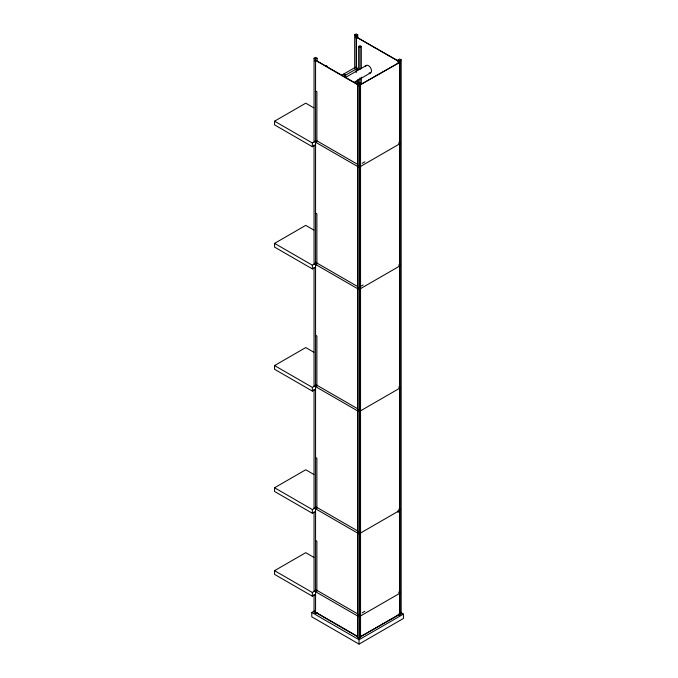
<?xml version="1.0" encoding="UTF-8"?>
<svg xmlns="http://www.w3.org/2000/svg" width="678" height="678" viewBox="0 0 678 678"><rect width="100%" height="100%" fill="white"/><g stroke="black" fill="none" stroke-linecap="round" stroke-linejoin="round"><path stroke-width="1.02" d="M314.058 141.787L314.058 58.232L315.567 57.359L317.084 58.232L317.084 60.342M354.687 68.622L354.687 34.773L356.196 33.9L357.704 34.773L357.704 37.943M314.058 58.232L315.567 59.105L317.084 58.232M354.687 34.773L356.196 35.646L357.704 34.773M358.654 69.749L358.654 46.443L359.976 45.68L361.298 46.443L361.298 68.69M358.654 46.443L359.976 47.214L361.298 46.443M341.89 75.105L355.628 67.173M343.78 76.199L357.518 68.266L357.518 70.359M345.416 77.521L366.34 65.435M315.109 145.117L312.355 146.711L274.565 124.888L274.565 121.184L305.744 103.183L313.838 107.853M354.238 82.301L370.62 72.843M398.147 63.037L398.147 59.867L399.656 58.994L401.173 59.867L401.173 614.099L399.656 614.971L398.147 614.099M360.543 83.318L359.026 82.453L357.518 83.318L359.026 84.191L360.543 83.318L360.543 637.557L359.026 638.43L357.518 637.557L357.518 79.767M398.147 59.867L399.656 60.74L401.173 59.867M359.933 84.979L399.944 62.215L399.944 614.26L359.026 637.557M359.026 85.504L399.944 62.215M274.565 121.184L312.355 142.999L315.109 141.414M362.171 163.347L364.883 161.779M359.501 167.051L400.13 143.592A0.932 0.542 60 0 0 400.139 142.533A0.932 0.542 60 0 0 399.223 141.956M315.109 267.318L312.355 268.903L274.565 247.08L274.565 243.377L305.744 225.376L313.838 230.045M274.565 243.377L312.355 265.191L315.109 263.606M361.272 286.057L363.077 285.014M359.501 289.243L400.13 265.784M315.109 389.511L312.355 391.096L274.565 369.273L274.565 365.569L305.744 347.568L313.838 352.238M274.565 365.569L312.355 387.384L315.109 385.799M359.501 411.436L400.13 387.977M315.109 511.704L312.355 513.288L274.565 491.465L274.565 487.762L305.744 469.761L313.838 474.43M274.565 487.762L312.355 509.576L315.109 507.991M315.109 594.614L312.355 596.208L274.565 574.385L274.565 570.673L305.744 552.672L313.838 557.35M359.501 533.628L400.13 510.17M274.565 570.673L312.355 592.496L315.109 590.911M400.715 612.522L403.435 614.099L403.435 618.463L359.026 644.1L311.787 616.827L311.787 612.463L314.507 610.895M314.058 594.479L314.058 612.463L315.567 613.336L317.084 612.463M362.171 612.836L364.883 611.276M359.501 616.548L400.13 593.089A0.932 0.542 60 0 0 400.139 592.03A0.932 0.542 60 0 0 399.223 591.453M359.933 637.032L399.944 613.937M311.787 612.463L359.026 639.735L403.435 614.099M398.13 60.842L356.196 36.951L398.757 61.528M356.255 67.537L357.518 68.266M343.721 74.046L345.611 75.139L345.611 77.597M325.771 65.427L327.093 66.19M315.855 60.249L357.501 84.292M315.567 60.41L357.221 84.462M315.634 90.996L316.889 91.725L316.889 141.905L315.634 141.185M316.033 140.338L357.687 164.381M315.101 141.956L358.56 167.051M315.634 213.189L316.889 213.917L316.889 264.106L315.634 263.378M316.033 262.53L357.687 286.574M315.101 264.149L358.56 289.243M315.634 335.381L316.889 336.11L316.889 386.299L315.634 385.57M316.033 384.723L357.687 408.766M315.101 386.341L358.56 411.436M315.634 457.574L316.889 458.303L316.889 508.492L315.634 507.763M316.033 506.915L357.687 530.959M315.101 508.534L358.56 533.628M315.634 540.493L316.889 541.222L316.889 591.402L315.634 590.674M316.033 589.835L357.687 613.878M315.101 591.453L358.56 616.548M315.855 612.293L357.501 636.345M315.567 612.463L357.221 636.506M399.656 60.74L399.656 614.971M398.147 510.441L398.147 512.56M361.298 77.165L361.298 83.521M359.976 47.214L359.976 69.453M359.976 77.928L359.976 83.225M359.315 85.665L359.315 637.718M359.026 84.191L359.026 638.43M359.026 639.735L359.026 644.1M358.654 79.284L358.654 83.521M356.475 37.849L356.475 68.52M356.196 35.646L356.196 72.665M356.196 81.123L356.196 83.241M315.855 262.242L315.855 265.412M315.567 59.105L315.567 613.336M314.058 144.956L314.058 264.479M314.058 267.649L314.058 386.113M314.058 389.291L314.058 508.805M314.058 511.983L314.058 591.309M312.355 142.999L312.355 146.711M312.355 265.191L312.355 268.903M312.355 387.384L312.355 391.096M312.355 509.576L312.355 513.288M312.355 592.496L312.355 596.208M365.527 66.69A4.28 2.466 60 0 1 368.696 65.783A4.28 2.466 60 0 1 371.493 70.631A4.28 2.466 60 0 1 369.12 72.919M356.798 36.29A0.932 0.542 -60 0 1 356.857 36.519M356.34 37.621A0.932 0.542 -60 0 1 355.543 37.443A0.932 0.542 -60 0 1 356.145 36.222M399.656 62.808A0.932 0.542 -60 0 1 398.995 62.452A0.932 0.542 -60 0 1 399.613 61.317M399.706 61.317A0.932 0.542 60 0 1 400.317 62.537A0.932 0.542 60 0 1 399.52 62.715M399.003 61.774A0.932 0.542 60 0 1 399.003 61.562M359.077 84.767A0.932 0.542 60 0 1 359.696 85.886A0.932 0.542 60 0 1 359.077 86.292M315.524 61.198A0.932 0.542 -60 0 1 314.906 60.791A0.932 0.542 -60 0 1 315.524 59.672M358.984 86.292A0.932 0.542 -60 0 1 358.365 85.886A0.932 0.542 -60 0 1 358.984 84.767M399.656 143.55A0.932 0.542 -60 0 1 398.995 143.168A0.932 0.542 -60 0 1 399.656 142.016M400.139 143.583A0.932 0.542 60 0 1 399.223 143.109M359.077 165.5A0.932 0.542 60 0 1 359.696 166.619A0.932 0.542 60 0 1 359.077 167.025M315.524 141.931A0.932 0.542 -60 0 1 314.906 141.524A0.932 0.542 -60 0 1 315.524 140.414M358.984 167.025A0.932 0.542 -60 0 1 358.365 166.619A0.932 0.542 -60 0 1 358.984 165.5M399.105 265.708A0.932 0.542 -60 0 1 399.656 264.208M399.223 264.149A0.932 0.542 60 0 1 400.266 265.039A0.932 0.542 60 0 1 399.706 265.768M359.077 287.701A0.932 0.542 60 0 1 359.696 288.811A0.932 0.542 60 0 1 359.077 289.218M315.524 264.132A0.932 0.542 -60 0 1 314.906 263.717A0.932 0.542 -60 0 1 315.524 262.606M358.984 289.218A0.932 0.542 -60 0 1 358.365 288.811A0.932 0.542 -60 0 1 358.984 287.701M399.105 387.901A0.932 0.542 -60 0 1 399.656 386.401M399.223 386.341A0.932 0.542 60 0 1 400.266 387.231A0.932 0.542 60 0 1 399.706 387.96M359.077 409.893A0.932 0.542 60 0 1 359.696 411.004A0.932 0.542 60 0 1 359.077 411.41M316.101 384.765A0.932 0.542 -60 0 1 316.228 385.096M315.753 386.155A0.932 0.542 -60 0 1 314.914 386.045A0.932 0.542 -60 0 1 315.524 384.799M358.984 411.41A0.932 0.542 -60 0 1 358.365 411.004A0.932 0.542 -60 0 1 358.984 409.893M399.469 510.203A0.932 0.542 -60 0 1 399.266 510.203M399.105 510.093A0.932 0.542 -60 0 1 399.656 508.593M399.223 508.534A0.932 0.542 60 0 1 400.266 509.424A0.932 0.542 60 0 1 399.706 510.153M359.077 532.086A0.932 0.542 60 0 1 359.696 533.196A0.932 0.542 60 0 1 359.077 533.603M315.524 508.517A0.932 0.542 -60 0 1 314.906 508.085A0.932 0.542 -60 0 1 315.55 506.966A0.932 0.542 -60 0 1 316.228 507.288M358.984 533.603A0.932 0.542 -60 0 1 358.365 533.196A0.932 0.542 -60 0 1 358.984 532.086M399.656 593.038A0.932 0.542 -60 0 1 398.995 592.657A0.932 0.542 -60 0 1 399.656 591.513M400.139 593.081A0.932 0.542 60 0 1 399.223 592.606M359.077 614.997A0.932 0.542 60 0 1 359.696 616.116A0.932 0.542 60 0 1 359.077 616.522M315.524 591.428A0.932 0.542 -60 0 1 314.906 591.021A0.932 0.542 -60 0 1 315.524 589.902M358.984 616.522A0.932 0.542 -60 0 1 358.365 616.116A0.932 0.542 -60 0 1 358.984 614.997"/></g></svg>
